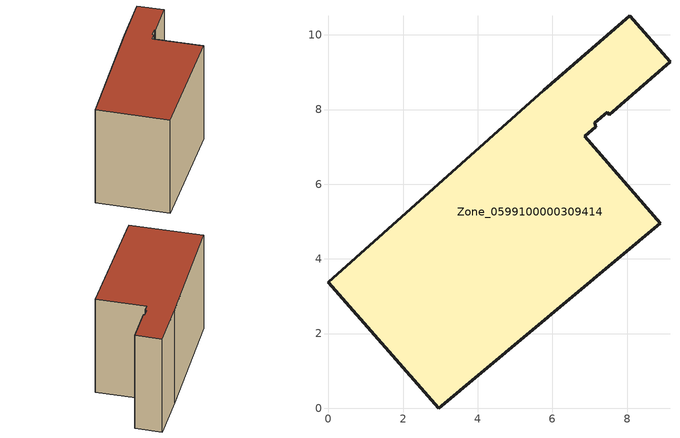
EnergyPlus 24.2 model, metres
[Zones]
Zone_0599100000309414
 floor ground (C_G): 7.16,7.54 6.86,7.28 8.89,4.96 2.96,0 0,3.37 5.77,8.52 8.07,10.51 9.15,9.28 7.53,7.86 7.47,7.92 7.13,7.65 z0
 wall outside (C_F): 9.15,9.28 8.07,10.51 5.77,8.52 0,3.37 2.96,0 8.89,4.96 6.86,7.28 7.16,7.54 7.13,7.65 7.47,7.92 7.53,7.86 9.15,9.28 z0:6.59
 roof outside (C_R): 7.13,7.65 7.47,7.92 7.53,7.86 9.15,9.28 8.07,10.51 5.77,8.52 0,3.37 2.96,0 8.89,4.96 6.86,7.28 7.16,7.54 z6.59
[BUILDING]
Pand.0599100000309414: North Axis=0; Terrain=City; Loads Convergence Tolerance Value=0.04; Temperature Convergence Tolerance Value=0.4; Solar Distribution=FullExterior; Maximum Number of Warmup Days=25; Minimum Number of Warmup Days=1
[Site:Location]
Rotterdam.The.Hague.AP_ZH_NLD Design_Conditions: Latitude=51.96; Longitude=4.45; Time Zone=1; Elevation=-4.5
[SITE:GROUNDTEMPERATURE:BUILDINGSURFACE]
18, 18, 18, 18, 18, 18, 18, 18, 18, 18, 18, 18
[MATERIAL] Thermal Absorptance=0.9; Solar Absorptance=0.7; Visible Absorptance=0.7
Name | Roughness | Thickness | Conductivity | Density | Specific Heat
G.TI.1946 | MediumSmooth | 0.15 | 1 | 540 | 1210
F.TI.1946 | Rough | 0.3 | 0.857143 | 1920 | 840
R.TI.1946 | MediumRough | 0.2 | 0.1 | 1500 | 1000
[CONSTRUCTION]
C_G: G.TI.1946
C_F: F.TI.1946
C_R: R.TI.1946
[ZONE]
Zone_0599100000309414: Type=1; Multiplier=1; Ceiling Height=Autocalculate; Volume=Autocalculate; Floor Area=autocalculate; Part of Total Floor Area=Yes
[ZONEINFILTRATION:DESIGNFLOWRATE]
Infil_Zone_0599100000309414: Zone or ZoneList or Space or SpaceList=Zone_0599100000309414; Schedule=AlwaysOn; Design Flow Rate Calculation Method=Flow/Area; Flow Rate per Floor Area=0.003; Constant Term Coefficient=1; Temperature Term Coefficient=0; Velocity Term Coefficient=0; Velocity Squared Term Coefficient=0
[HVACTEMPLATE:ZONE:IDEALLOADSAIRSYSTEM]
Zone_0599100000309414: Maximum Heating Supply Air Temperature=50; Minimum Cooling Supply Air Temperature=13; Maximum Heating Supply Air Humidity Ratio=0.0156; Minimum Cooling Supply Air Humidity Ratio=0.0077; Heating Limit=NoLimit; Cooling Limit=NoLimit; Dehumidification Control Type=ConstantSensibleHeatRatio; Cooling Sensible Heat Ratio=0.7; Dehumidification Setpoint=60; Humidification Control Type=None; Humidification Setpoint=30; Outdoor Air Method=None; Outdoor Air Flow Rate per Person=0.00944; Outdoor Air Flow Rate per Zone Floor Area=0; Outdoor Air Flow Rate per Zone=0; Demand Controlled Ventilation Type=None; Outdoor Air Economizer Type=NoEconomizer; Heat Recovery Type=None; Sensible Heat Recovery Effectiveness=0.7; Latent Heat Recovery Effectiveness=0.65
[ZONECONTROL:THERMOSTAT]
ThermostatControl_Zone_0599100000309414: Zone or ZoneList=Zone_0599100000309414; Control Type Schedule=DualSetpointControlType; Control 1=Thermostat_Zone_0599100000309414; Temperature Difference Between Cutout And Setpoint=0
[THERMOSTATSETPOINT:DUALSETPOINT]
Thermostat_Zone_0599100000309414: Heating Setpoint Temperature Schedule=HeatingSetpoint_Zone_0599100000309414; Cooling Setpoint Temperature Schedule=CoolingSetpoint_Zone_0599100000309414
[SCHEDULE:COMPACT]
HeatingSetpoint_Zone_0599100000309414: Through: 12/31, For: AllDays, Until: 24:00, 21
CoolingSetpoint_Zone_0599100000309414: Through: 12/31, For: AllDays, Until: 24:00, 24
DualSetpointControlType: Through: 12/31, For: AllDays, Until: 24:00, 4
AlwaysOn: Through: 12/31, For: AllDays, Until: 24:00, 1
